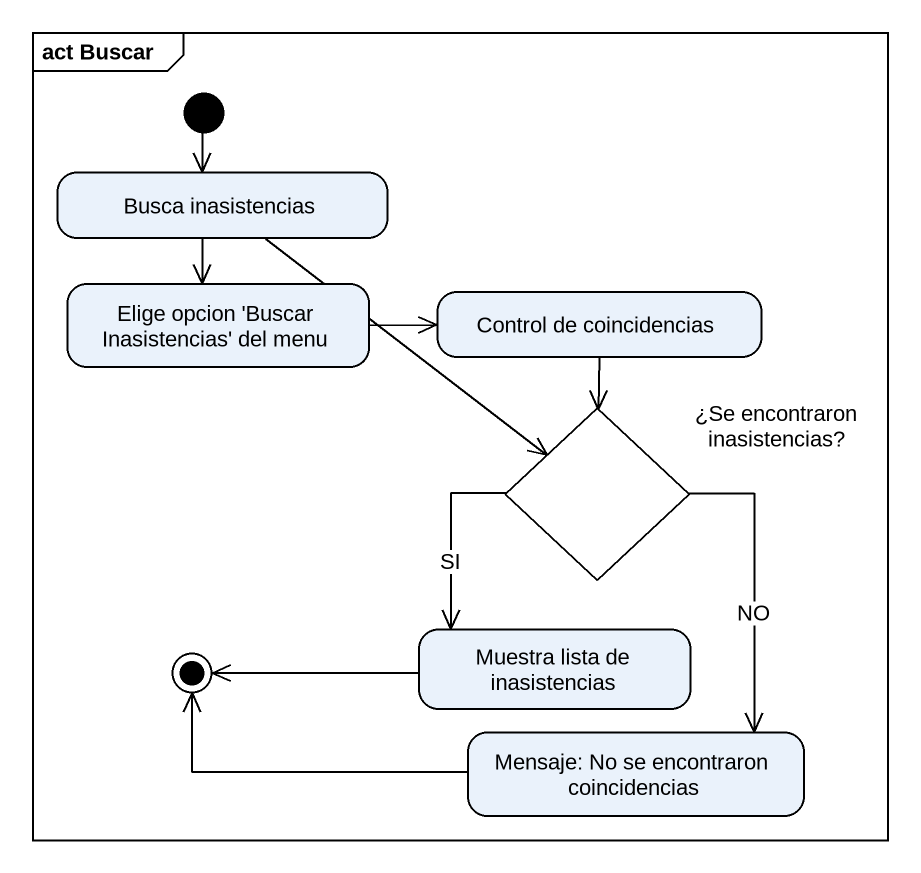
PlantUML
@startuml
mainframe act Buscar
hide empty description
state "Busca inasistencias" as Busca_inasistencias
state "Elige opcion 'Buscar Inasistencias' del menu" as Elige_opcion_Buscar
state "Control de coincidencias" as Control_de_coincidencias
state "¿Se encontraron inasistencias?" as Se_encontraron_inasistencias <<choice>>
state "Muestra lista de inasistencias" as Muestra_lista_de
state "Mensaje: No se encontraron coincidencias" as Mensaje_No_se_encontraron
[*] --> Busca_inasistencias
Busca_inasistencias --> Elige_opcion_Buscar
Busca_inasistencias --> Se_encontraron_inasistencias
Elige_opcion_Buscar -right-> Control_de_coincidencias
Control_de_coincidencias --> Se_encontraron_inasistencias
Se_encontraron_inasistencias --> Muestra_lista_de : SI
Se_encontraron_inasistencias --> Mensaje_No_se_encontraron : NO
Muestra_lista_de -left-> [*]
Mensaje_No_se_encontraron -left-> [*]
@enduml
